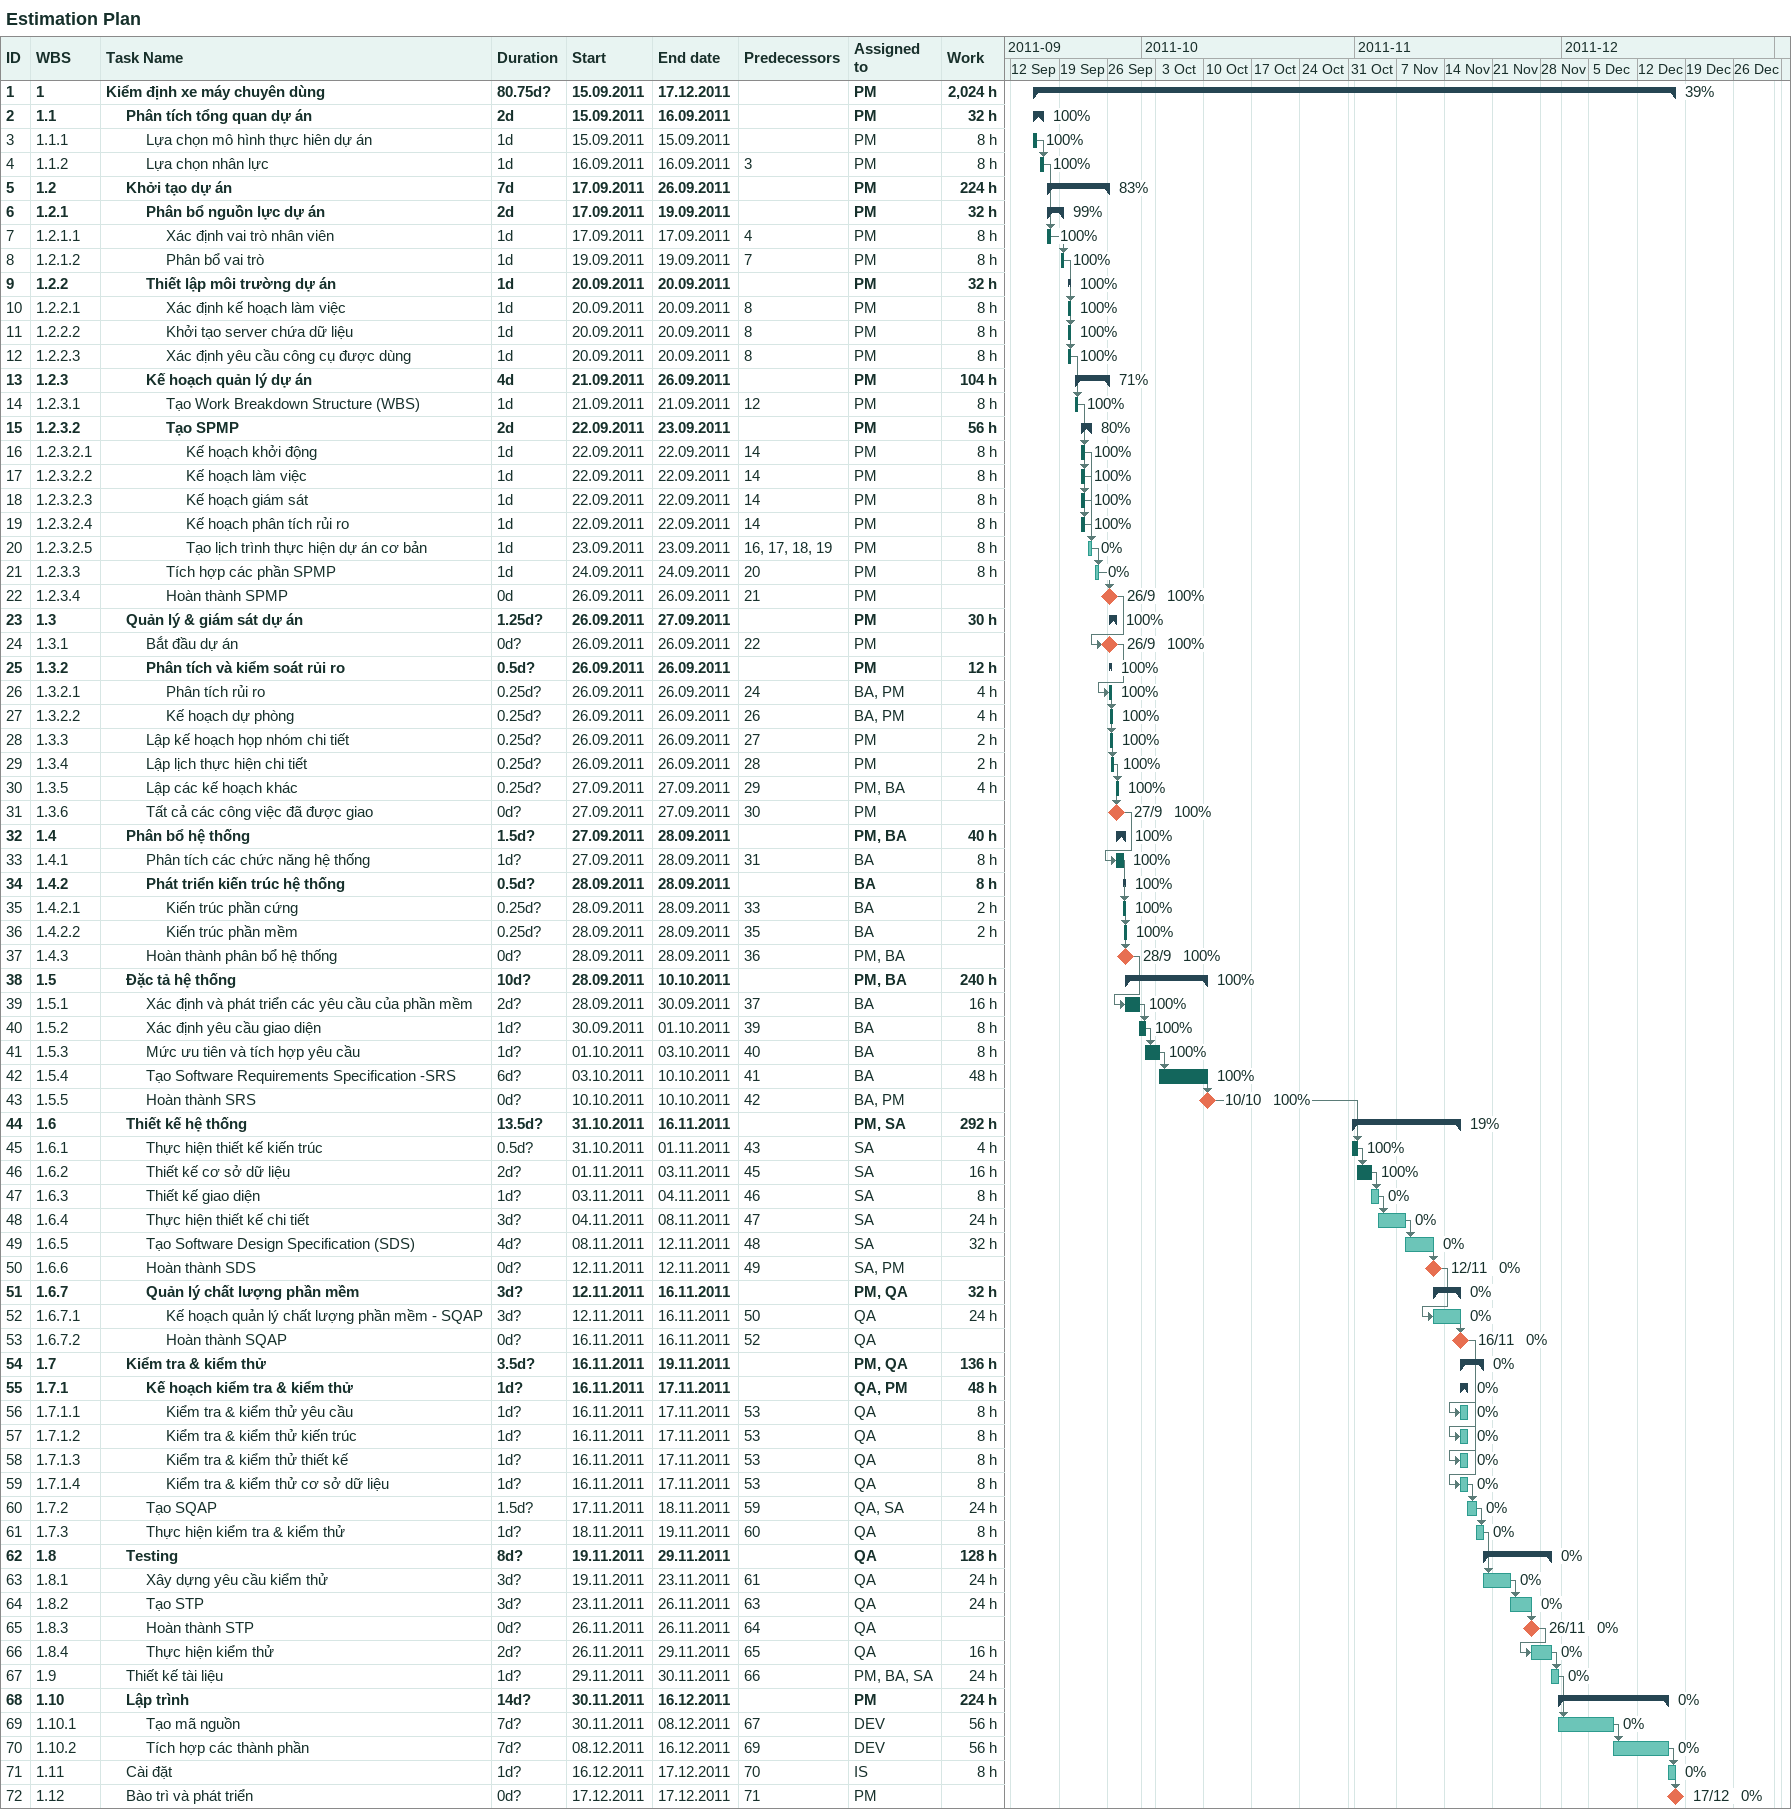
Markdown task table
Estimation Plan

| ID | WBS | Task | Duration | Start | Finish | Predecessors | Resources | % complete | Work (h) |
|---|---|---|---|---|---|---|---|---|---|
| 1 | 1 | **Kiểm định xe máy chuyên dùng** | 80.75d? | 2011-09-15 | 2011-12-17 |  | PM | 39 | 2024 |
| 2 | 1.1 | **Phân tích tổng quan dự án** | 2d | 2011-09-15 | 2011-09-16 |  | PM | 100 | 32 |
| 3 | 1.1.1 | Lựa chọn mô hình thực hiên dự án | 1d | 2011-09-15 | 2011-09-15 |  | PM | 100 | 8 |
| 4 | 1.1.2 | Lựa chọn nhân lực | 1d | 2011-09-16 | 2011-09-16 | 3 | PM | 100 | 8 |
| 5 | 1.2 | **Khởi tạo dự án** | 7d | 2011-09-17 | 2011-09-26 |  | PM | 83 | 224 |
| 6 | 1.2.1 | **Phân bổ nguồn lực dự án** | 2d | 2011-09-17 | 2011-09-19 |  | PM | 99 | 32 |
| 7 | 1.2.1.1 | Xác định vai trò nhân viên | 1d | 2011-09-17 | 2011-09-17 | 4 | PM | 100 | 8 |
| 8 | 1.2.1.2 | Phân bổ vai trò | 1d | 2011-09-19 | 2011-09-19 | 7 | PM | 100 | 8 |
| 9 | 1.2.2 | **Thiết lập môi trường dự án** | 1d | 2011-09-20 | 2011-09-20 |  | PM | 100 | 32 |
| 10 | 1.2.2.1 | Xác định kế hoạch làm việc | 1d | 2011-09-20 | 2011-09-20 | 8 | PM | 100 | 8 |
| 11 | 1.2.2.2 | Khởi tạo server chứa dữ liệu | 1d | 2011-09-20 | 2011-09-20 | 8 | PM | 100 | 8 |
| 12 | 1.2.2.3 | Xác định yêu cầu công cụ được dùng | 1d | 2011-09-20 | 2011-09-20 | 8 | PM | 100 | 8 |
| 13 | 1.2.3 | **Kế hoạch quản lý dự án** | 4d | 2011-09-21 | 2011-09-26 |  | PM | 71 | 104 |
| 14 | 1.2.3.1 | Tạo Work Breakdown Structure (WBS) | 1d | 2011-09-21 | 2011-09-21 | 12 | PM | 100 | 8 |
| 15 | 1.2.3.2 | **Tạo SPMP** | 2d | 2011-09-22 | 2011-09-23 |  | PM | 80 | 56 |
| 16 | 1.2.3.2.1 | Kế hoạch khởi động | 1d | 2011-09-22 | 2011-09-22 | 14 | PM | 100 | 8 |
| 17 | 1.2.3.2.2 | Kế hoạch làm việc | 1d | 2011-09-22 | 2011-09-22 | 14 | PM | 100 | 8 |
| 18 | 1.2.3.2.3 | Kế hoạch giám sát | 1d | 2011-09-22 | 2011-09-22 | 14 | PM | 100 | 8 |
| 19 | 1.2.3.2.4 | Kế hoạch phân tích rủi ro | 1d | 2011-09-22 | 2011-09-22 | 14 | PM | 100 | 8 |
| 20 | 1.2.3.2.5 | Tạo lịch trình thực hiện dự án cơ bản | 1d | 2011-09-23 | 2011-09-23 | 16, 17, 18, 19 | PM | 0 | 8 |
| 21 | 1.2.3.3 | Tích hợp các phần SPMP | 1d | 2011-09-24 | 2011-09-24 | 20 | PM | 0 | 8 |
| 22 | 1.2.3.4 | Hoàn thành SPMP | 0d | 2011-09-26 | 2011-09-26 | 21 | PM | 100 |  |
| 23 | 1.3 | **Quản lý & giám sát dự án** | 1.25d? | 2011-09-26 | 2011-09-27 |  | PM | 100 | 30 |
| 24 | 1.3.1 | Bắt đầu dự án | 0d? | 2011-09-26 | 2011-09-26 | 22 | PM | 100 |  |
| 25 | 1.3.2 | **Phân tích và kiểm soát rủi ro** | 0.5d? | 2011-09-26 | 2011-09-26 |  | PM | 100 | 12 |
| 26 | 1.3.2.1 | Phân tích rủi ro | 0.25d? | 2011-09-26 | 2011-09-26 | 24 | BA, PM | 100 | 4 |
| 27 | 1.3.2.2 | Kế hoạch dự phòng | 0.25d? | 2011-09-26 | 2011-09-26 | 26 | BA, PM | 100 | 4 |
| 28 | 1.3.3 | Lập kế hoạch họp nhóm chi tiết | 0.25d? | 2011-09-26 | 2011-09-26 | 27 | PM | 100 | 2 |
| 29 | 1.3.4 | Lập lịch thực hiện chi tiết | 0.25d? | 2011-09-26 | 2011-09-26 | 28 | PM | 100 | 2 |
| 30 | 1.3.5 | Lập các kế hoạch khác | 0.25d? | 2011-09-27 | 2011-09-27 | 29 | PM, BA | 100 | 4 |
| 31 | 1.3.6 | Tất cả các công việc đã được giao | 0d? | 2011-09-27 | 2011-09-27 | 30 | PM | 100 |  |
| 32 | 1.4 | **Phân bổ hệ thống** | 1.5d? | 2011-09-27 | 2011-09-28 |  | PM, BA | 100 | 40 |
| 33 | 1.4.1 | Phân tích các chức năng hệ thống | 1d? | 2011-09-27 | 2011-09-28 | 31 | BA | 100 | 8 |
| 34 | 1.4.2 | **Phát triển kiến trúc hệ thống** | 0.5d? | 2011-09-28 | 2011-09-28 |  | BA | 100 | 8 |
| 35 | 1.4.2.1 | Kiến trúc phần cứng | 0.25d? | 2011-09-28 | 2011-09-28 | 33 | BA | 100 | 2 |
| 36 | 1.4.2.2 | Kiến trúc phần mềm | 0.25d? | 2011-09-28 | 2011-09-28 | 35 | BA | 100 | 2 |
| 37 | 1.4.3 | Hoàn thành phân bổ hệ thống | 0d? | 2011-09-28 | 2011-09-28 | 36 | PM, BA | 100 |  |
| 38 | 1.5 | **Đặc tả hệ thống** | 10d? | 2011-09-28 | 2011-10-10 |  | PM, BA | 100 | 240 |
| 39 | 1.5.1 | Xác định và phát triển các yêu cầu của phần mềm | 2d? | 2011-09-28 | 2011-09-30 | 37 | BA | 100 | 16 |
| 40 | 1.5.2 | Xác định yêu cầu giao diện | 1d? | 2011-09-30 | 2011-10-01 | 39 | BA | 100 | 8 |
| 41 | 1.5.3 | Mức ưu tiên và tích hợp yêu cầu | 1d? | 2011-10-01 | 2011-10-03 | 40 | BA | 100 | 8 |
| 42 | 1.5.4 | Tạo Software Requirements Specification -SRS | 6d? | 2011-10-03 | 2011-10-10 | 41 | BA | 100 | 48 |
| 43 | 1.5.5 | Hoàn thành SRS | 0d? | 2011-10-10 | 2011-10-10 | 42 | BA, PM | 100 |  |
| 44 | 1.6 | **Thiết kế hệ thống** | 13.5d? | 2011-10-31 | 2011-11-16 |  | PM, SA | 19 | 292 |
| 45 | 1.6.1 | Thực hiện thiết kế kiến trúc | 0.5d? | 2011-10-31 | 2011-11-01 | 43 | SA | 100 | 4 |
| 46 | 1.6.2 | Thiết kế cơ sở dữ liệu | 2d? | 2011-11-01 | 2011-11-03 | 45 | SA | 100 | 16 |
| 47 | 1.6.3 | Thiết kế giao diện | 1d? | 2011-11-03 | 2011-11-04 | 46 | SA | 0 | 8 |
| 48 | 1.6.4 | Thực hiện thiết kế chi tiết | 3d? | 2011-11-04 | 2011-11-08 | 47 | SA | 0 | 24 |
| 49 | 1.6.5 | Tạo Software Design Specification (SDS) | 4d? | 2011-11-08 | 2011-11-12 | 48 | SA | 0 | 32 |
| 50 | 1.6.6 | Hoàn thành SDS | 0d? | 2011-11-12 | 2011-11-12 | 49 | SA, PM | 0 |  |
| 51 | 1.6.7 | **Quản lý chất lượng phần mềm** | 3d? | 2011-11-12 | 2011-11-16 |  | PM, QA | 0 | 32 |
| 52 | 1.6.7.1 | Kế hoạch quản lý chất lượng phần mềm - SQAP | 3d? | 2011-11-12 | 2011-11-16 | 50 | QA | 0 | 24 |
| 53 | 1.6.7.2 | Hoàn thành SQAP | 0d? | 2011-11-16 | 2011-11-16 | 52 | QA | 0 |  |
| 54 | 1.7 | **Kiểm tra & kiểm thử** | 3.5d? | 2011-11-16 | 2011-11-19 |  | PM, QA | 0 | 136 |
| 55 | 1.7.1 | **Kế hoạch kiểm tra & kiểm thử** | 1d? | 2011-11-16 | 2011-11-17 |  | QA, PM | 0 | 48 |
| 56 | 1.7.1.1 | Kiểm tra & kiểm thử yêu cầu | 1d? | 2011-11-16 | 2011-11-17 | 53 | QA | 0 | 8 |
| 57 | 1.7.1.2 | Kiểm tra & kiểm thử kiến trúc | 1d? | 2011-11-16 | 2011-11-17 | 53 | QA | 0 | 8 |
| 58 | 1.7.1.3 | Kiểm tra & kiểm thử thiết kế | 1d? | 2011-11-16 | 2011-11-17 | 53 | QA | 0 | 8 |
| 59 | 1.7.1.4 | Kiểm tra & kiểm thử cơ sở dữ liệu | 1d? | 2011-11-16 | 2011-11-17 | 53 | QA | 0 | 8 |
| 60 | 1.7.2 | Tạo SQAP | 1.5d? | 2011-11-17 | 2011-11-18 | 59 | QA, SA | 0 | 24 |
| 61 | 1.7.3 | Thực hiện kiểm tra & kiểm thử | 1d? | 2011-11-18 | 2011-11-19 | 60 | QA | 0 | 8 |
| 62 | 1.8 | **Testing** | 8d? | 2011-11-19 | 2011-11-29 |  | QA | 0 | 128 |
| 63 | 1.8.1 | Xây dựng yêu cầu kiểm thử | 3d? | 2011-11-19 | 2011-11-23 | 61 | QA | 0 | 24 |
| 64 | 1.8.2 | Tạo STP | 3d? | 2011-11-23 | 2011-11-26 | 63 | QA | 0 | 24 |
| 65 | 1.8.3 | Hoàn thành STP | 0d? | 2011-11-26 | 2011-11-26 | 64 | QA | 0 |  |
| 66 | 1.8.4 | Thực hiện kiểm thử | 2d? | 2011-11-26 | 2011-11-29 | 65 | QA | 0 | 16 |
| 67 | 1.9 | Thiết kế tài liệu | 1d? | 2011-11-29 | 2011-11-30 | 66 | PM, BA, SA | 0 | 24 |
| 68 | 1.10 | **Lập trình** | 14d? | 2011-11-30 | 2011-12-16 |  | PM | 0 | 224 |
| 69 | 1.10.1 | Tạo mã nguồn | 7d? | 2011-11-30 | 2011-12-08 | 67 | DEV | 0 | 56 |
| 70 | 1.10.2 | Tích hợp các thành phần | 7d? | 2011-12-08 | 2011-12-16 | 69 | DEV | 0 | 56 |
| 71 | 1.11 | Cài đặt | 1d? | 2011-12-16 | 2011-12-17 | 70 | IS | 0 | 8 |
| 72 | 1.12 | Bào trì và phát triển | 0d? | 2011-12-17 | 2011-12-17 | 71 | PM | 0 |  |
